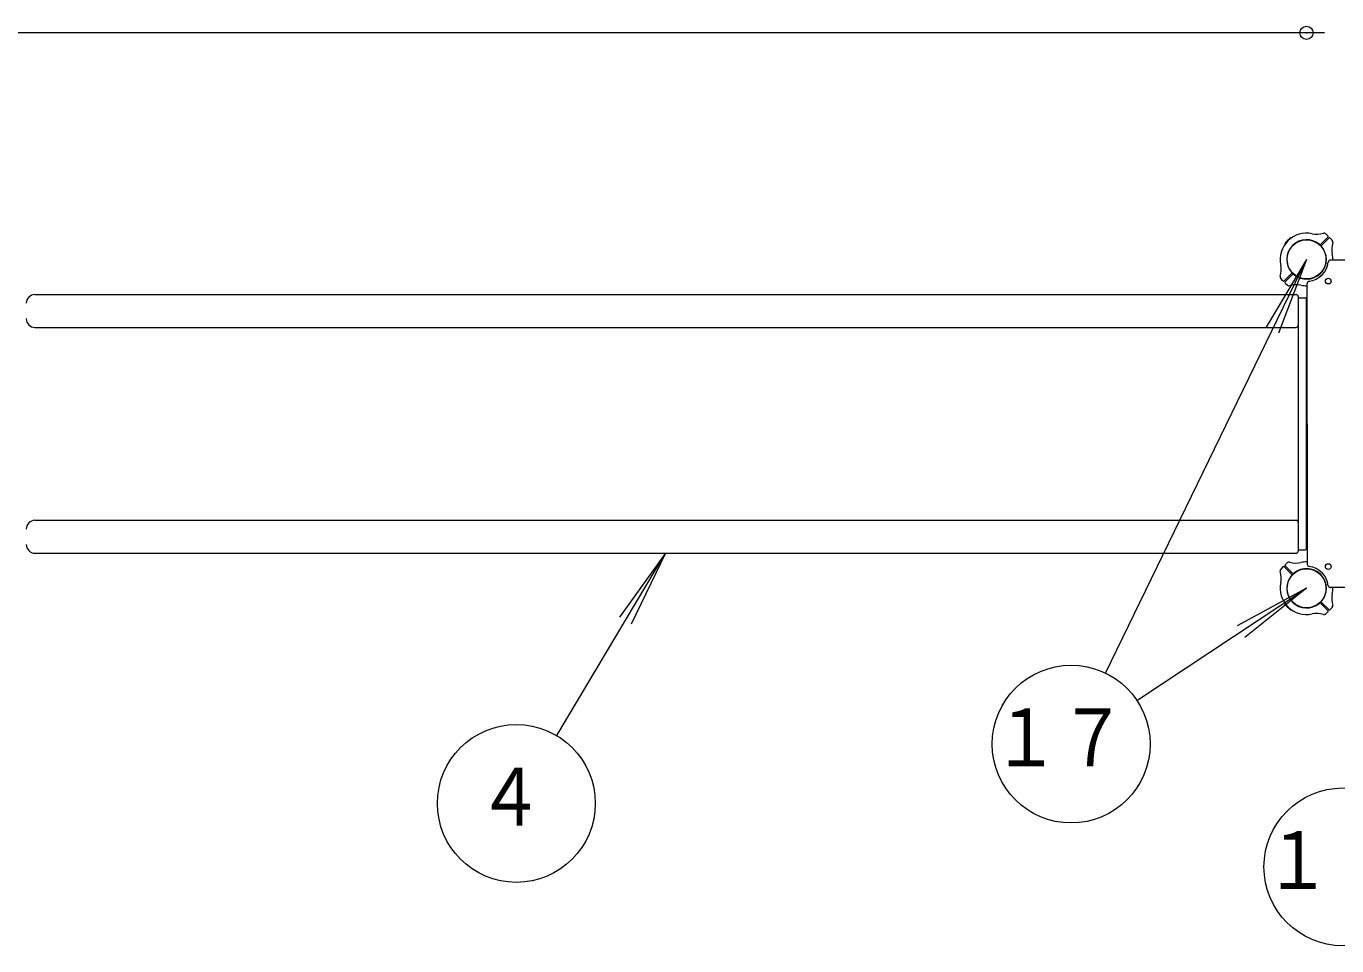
# Model space of a CAD drawing. Units: millimetres on the paper, scale 1:60. Extents: x 0 to 420, y -297 to 594.
# Drawn here: x 106.23 to 156.03, y 477.81 to 512.77 of the extents above; entities that cross this region are included whole.
import ezdxf
from ezdxf.enums import TextEntityAlignment as Align

# ---------------------------------------------------------------- set-up
doc = ezdxf.new("R2010")
doc.units = ezdxf.units.MM
doc.header["$PDMODE"] = 32
doc.header["$PDSIZE"] = 0.5
doc.layers.add('LY_1', color=7, linetype='Continuous', lineweight=9)
doc.styles.add('ＭＳ ゴシック', font='')
doc.styles.get('ＭＳ ゴシック').set_extended_font_data('MS Gothic')

msp = doc.modelspace()

# ---------------------------------------------------------------- linework, layer by layer
at = {"layer": 'LY_1', "lineweight": 18}
for p, q in [((153.878, 512.52), (31.843, 512.52)), ((155.563, 512.52), (31.843, 512.52)), ((147.244, 488.18), (154.878, 503.904)), ((154.878, 503.904), (153.338, 501.33)), ((154.878, 503.904), (153.808, 501.101)), ((126.389, 485.803), (130.52, 492.737)), ((130.52, 492.737), (128.766, 490.304)), ((130.52, 492.737), (129.215, 490.036)), ((148.435, 487.138), (154.878, 491.404)), ((154.878, 491.404), (152.242, 489.972)), ((154.878, 491.404), (152.531, 489.536))]:
    msp.add_line(p, q, dxfattribs=at)
at = {"layer": 'LY_1'}
for p, q in [((154.063, 504.483), (154.061, 504.485)), ((154.299, 504.719), (154.297, 504.721)), ((155.413, 504.474), (155.691, 504.752)), ((155.448, 504.439), (155.726, 504.716)), ((155.69, 504.8), (155.594, 504.889)), ((155.774, 504.716), (155.863, 504.62)), ((161.128, 503.879), (155.789, 503.879)), ((153.983, 503.093), (153.9, 503.181)), ((154.308, 503.369), (154.031, 503.092)), ((154.344, 503.334), (154.066, 503.056)), ((154.067, 503.008), (154.155, 502.926)), ((154.903, 497.654), (154.903, 502.994)), ((106.562, 502.571), (154.478, 502.571)), ((154.562, 502.487), (154.562, 492.821)), ((154.612, 502.446), (154.828, 502.446)), ((154.878, 492.912), (154.878, 502.396)), ((106.562, 501.321), (154.478, 501.321)), ((154.903, 497.654), (154.903, 492.314)), ((106.562, 493.987), (154.478, 493.987)), ((106.562, 492.737), (154.478, 492.737)), ((154.612, 492.862), (154.828, 492.862)), ((153.983, 492.216), (153.9, 492.127)), ((154.308, 491.939), (154.031, 492.216)), ((154.344, 491.974), (154.066, 492.252)), ((154.067, 492.3), (154.155, 492.382)), ((161.128, 491.429), (155.789, 491.429)), ((154.063, 490.825), (154.061, 490.823)), ((154.299, 490.589), (154.297, 490.587)), ((155.413, 490.834), (155.691, 490.556)), ((155.448, 490.869), (155.726, 490.592)), ((155.774, 490.593), (155.863, 490.688)), ((155.69, 490.508), (155.594, 490.419))]:
    msp.add_line(p, q, dxfattribs=at)
for centre, radius in [((154.878, 503.904), 0.742), ((155.703, 503.079), 0.108), ((154.878, 491.404), 0.742), ((155.703, 492.229), 0.108)]:
    msp.add_circle(centre, radius, dxfattribs=at)
at = {"layer": 'LY_1', "lineweight": 18}
for centre in [(145.934, 485.482), (124.853, 483.226), (156.259, 480.814)]:
    msp.add_circle(centre, 3, dxfattribs=at)
at = {"layer": 'LY_1'}
for centre, radius, start, end in [((154.878, 503.904), 1, 135, 192.2728), ((154.073, 504.497), 0.0167, 143.6269, 225), ((154.878, 503.904), 1.017, 135, 143.6269), ((154.878, 503.904), 1.017, 126.3731, 135), ((154.878, 503.904), 1, 77.7272, 135), ((154.285, 504.709), 0.0167, 45, 126.3731), ((154.878, 503.904), 0.75, 49.2707, 135), ((155.268, 505.696), 0.833, 257.7272, 287.5412), ((155.389, 504.498), 0.0333, 229.2707, 315), ((155.544, 504.821), 0.0833, 47, 107.5412), ((155.667, 504.775), 0.0333, 315, 47), ((155.75, 504.693), 0.0333, 43, 135), ((156.67, 504.294), 0.833, 162.4588, 192.2728), ((155.796, 504.57), 0.0833, 342.4588, 43), ((154.878, 503.904), 0.75, 135, 220.7293), ((154.878, 503.904), 0.75, 315, 40.7293), ((155.472, 504.415), 0.0333, 135, 220.7293), ((154.878, 503.904), 1, 358.5675, 12.2728), ((153.087, 503.514), 0.833, 342.4588, 12.2728), ((154.878, 503.904), 0.833, 276.7872, 353.2128), ((155.789, 503.796), 0.0833, 90, 173.2128), ((153.961, 503.238), 0.0833, 162.4588, 223), ((154.007, 503.115), 0.0333, 223, 315), ((154.09, 503.033), 0.0333, 135, 227), ((154.285, 503.393), 0.0333, 315, 40.7293), ((154.367, 503.31), 0.0333, 49.2707, 135), ((154.878, 503.904), 0.75, 229.2707, 315), ((154.987, 502.994), 0.0833, 96.7872, 180), ((106.562, 502.237), 0.333, 90, 180), ((154.212, 502.987), 0.0833, 227, 287.5412), ((154.489, 502.113), 0.833, 77.7272, 107.5412), ((154.478, 502.487), 0.0833, 0, 90), ((154.878, 503.904), 1, 257.7272, 271.4325), ((154.612, 502.396), 0.05, 90, 180), ((154.828, 502.396), 0.05, 0, 90), ((106.562, 501.654), 0.333, 180, 270), ((154.478, 501.404), 0.0833, 270, 0), ((106.562, 493.654), 0.333, 90, 180), ((154.478, 493.904), 0.0833, 0, 90), ((106.562, 493.071), 0.333, 180, 270), ((154.478, 492.821), 0.0833, 270, 0), ((154.612, 492.912), 0.05, 180, 270), ((154.828, 492.912), 0.05, 270, 0), ((153.961, 492.07), 0.0833, 137, 197.5412), ((153.087, 491.794), 0.833, 347.7272, 17.5412), ((154.007, 492.193), 0.0333, 45, 137), ((154.09, 492.275), 0.0333, 133, 225), ((154.212, 492.321), 0.0833, 72.4588, 133), ((154.489, 493.196), 0.833, 252.4588, 282.2728), ((154.878, 491.404), 0.75, 45, 130.7293), ((154.878, 491.404), 1, 88.5675, 102.2728), ((154.987, 492.314), 0.0833, 180, 263.2128), ((154.878, 491.404), 0.833, 6.7872, 83.2128), ((154.878, 491.404), 1, 167.7272, 225), ((154.878, 491.404), 0.75, 139.2707, 225), ((154.285, 491.915), 0.0333, 319.2707, 45), ((154.367, 491.998), 0.0333, 225, 310.7293), ((154.878, 491.404), 0.75, 319.2707, 45), ((155.789, 491.512), 0.0833, 186.7872, 270), ((156.67, 491.014), 0.833, 167.7272, 197.5412), ((154.878, 491.404), 1, 347.7272, 1.4325), ((154.073, 490.811), 0.0167, 135, 216.3731), ((154.878, 491.404), 1.017, 216.3731, 225), ((154.878, 491.404), 1.017, 225, 233.6269), ((154.878, 491.404), 1, 225, 282.2728), ((154.285, 490.599), 0.0167, 233.6269, 315), ((154.878, 491.404), 0.75, 225, 310.7293), ((155.389, 490.81), 0.0333, 45, 130.7293), ((155.472, 490.893), 0.0333, 139.2707, 225), ((155.667, 490.533), 0.0333, 313, 45), ((155.75, 490.615), 0.0333, 225, 317), ((155.796, 490.738), 0.0833, 317, 17.5412), ((155.268, 489.613), 0.833, 72.4588, 102.2728), ((155.544, 490.487), 0.0833, 252.4588, 313)]:
    msp.add_arc(centre, radius, start, end, dxfattribs=at)
msp.add_point((154.878, 512.52), dxfattribs=at)

# ---------------------------------------------------------------- texts
at = {"layer": 'LY_1', "style": 'ＭＳ ゴシック', "width": 0.85}
for s, p in [('１７', (142.934, 483.982)), ('４', (123.353, 481.726)), ('１５', (153.259, 479.314))]:
    msp.add_text(s, height=2.199, dxfattribs=at).set_placement(p, align=Align.BOTTOM_LEFT)

doc.saveas('drawing.dxf')
